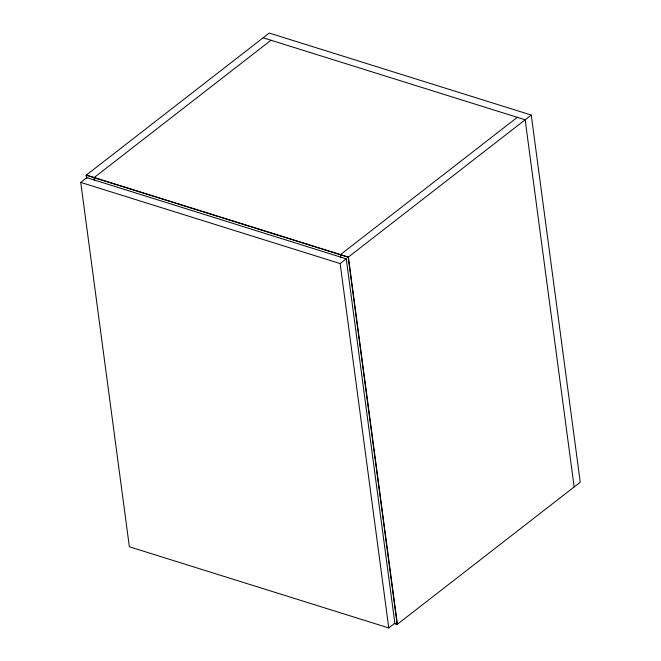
<?xml version="1.0" encoding="UTF-8"?>
<svg xmlns="http://www.w3.org/2000/svg" width="661" height="661" viewBox="0 0 661 661"><rect width="100%" height="100%" fill="white"/><g stroke="black" fill="none" stroke-linecap="round" stroke-linejoin="round"><path stroke-width="0.99" d="M86.574 178.28L86.161 175.215L269.242 33.05L531.262 115.055L580.251 482.241L397.178 624.405L394.229 623.48M80.749 182.403L86.847 177.669L346.248 258.848L394.865 623.207L388.767 627.95L129.366 546.771L80.749 182.403L340.151 263.582L346.248 258.848M270.993 40.247L94.027 177.669L94.432 180.742M517.299 117.328L340.324 254.749L340.737 257.823M86.161 175.215L348.19 257.212L531.262 115.055M263.136 37.793L525.156 119.79L574.153 486.975M395.418 623.629L397.385 624.24L348.388 257.055L86.368 175.058L86.773 178.123M348.19 257.212L397.178 624.405M340.151 263.582L388.767 627.95"/></g></svg>
